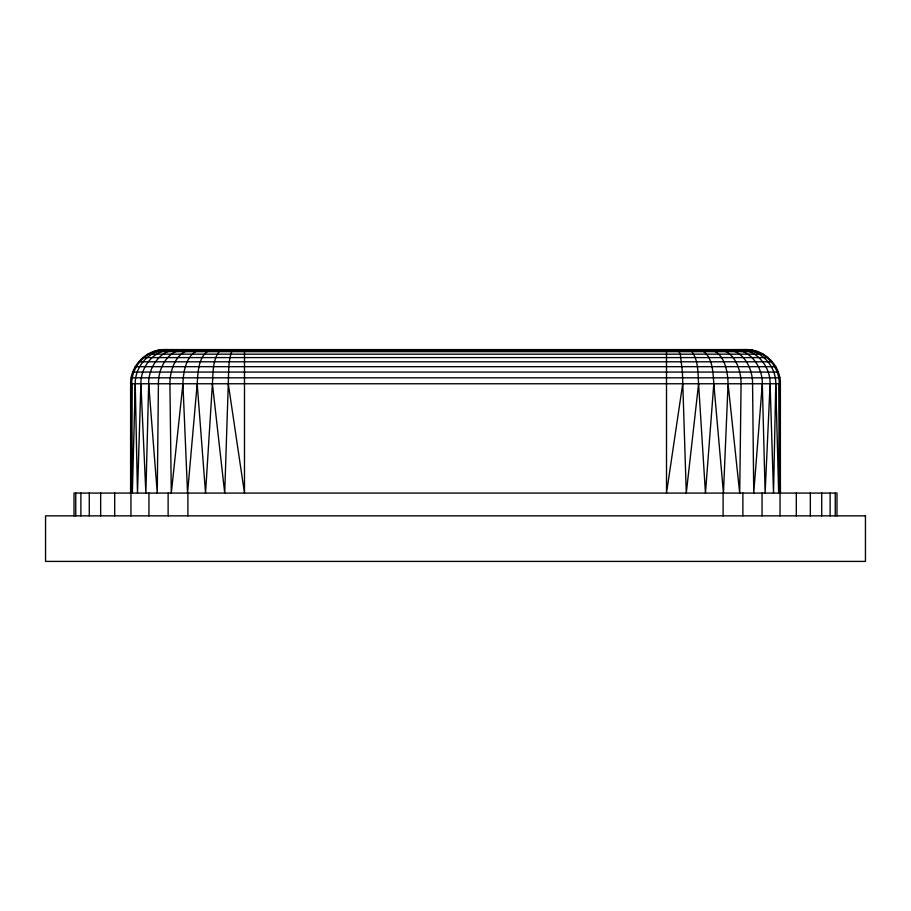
<?xml version="1.0" encoding="UTF-8"?>
<svg xmlns="http://www.w3.org/2000/svg" width="911" height="911" viewBox="0 0 911 911"><rect width="100%" height="100%" fill="white"/><g stroke="black" fill="none" stroke-linecap="round" stroke-linejoin="round"><path stroke-width="1.37" d="M745.414 349.596C763.623 349.3 779.554 365.63 779.224 383.759L778.654 493.079L775.773 383.759C776.138 366.017 761.049 349.368 742.989 349.596M165.586 349.596C147.377 349.3 131.446 365.63 131.776 383.759L130.615 493.079L130.615 383.759C130.296 365.493 146.512 349.277 164.777 349.596L746.223 349.596C764.488 349.277 780.704 365.493 780.385 383.759L780.385 493.079L779.224 383.759M222.033 349.596L220.36 350.12C212.411 359.048 213.174 372.508 212.411 383.759L224.721 493.079L228.285 383.759C228.832 372.576 227.921 360.631 232.305 350.12L233.148 349.596M775.773 383.759L773.519 493.079L770.091 383.759C770.49 366.677 756.802 349.505 739.015 349.596M168.011 349.596C149.951 349.368 134.862 366.017 135.227 383.759L132.346 493.079L131.776 383.759M177.429 349.596C160.04 349.767 148.299 367.566 148.687 383.759L145.874 493.079L140.909 383.759C140.51 366.677 154.198 349.505 171.985 349.596M140.909 383.759L137.481 493.079L135.227 383.759M201.399 349.596C186.436 352.181 183.305 371.096 182.929 383.759L187.552 493.079L197.186 383.759C198.063 372.121 198.154 353.969 211.375 349.596M709.601 349.596C724.564 352.181 727.695 371.096 728.071 383.759L723.448 493.079L713.814 383.759C712.937 372.121 712.846 353.969 699.625 349.596M770.091 383.759L765.126 493.079L762.313 383.759C762.701 367.566 750.96 349.767 733.571 349.596M212.411 383.759L205.544 493.079L197.186 383.759M713.814 383.759L705.456 493.079L698.589 383.759C697.826 372.508 698.589 359.048 690.64 350.12L688.967 349.596M762.313 383.759L753.739 493.079L752.566 383.759C752.85 368.648 743.592 350.234 726.75 349.596M182.929 383.759L171.291 493.079L169.913 383.759C169.89 369.877 176.21 350.986 192.289 349.596M698.589 383.759L686.279 493.079L682.419 372.075L680.289 354.174L677.852 349.596M682.715 383.759L666.51 493.079L666.51 349.596M184.25 349.596C167.408 350.234 158.15 368.648 158.423 383.759L157.261 493.079L148.687 383.759M158.844 350.12L752.156 350.12M153.094 351.657L757.906 351.657M147.696 354.174L763.304 354.174M142.822 357.59L768.178 357.59M138.609 361.804L772.391 361.804M135.192 366.677L775.808 366.677M132.676 372.075L778.324 372.075M131.138 377.826L779.862 377.826M130.615 383.759L780.385 383.759M718.711 349.596C734.79 350.986 741.11 369.877 741.087 383.759L739.709 493.079L728.071 383.759M228.285 383.759L244.49 493.079L244.49 349.596M836.981 515.854L836.981 493.079L74.019 493.079L74.019 515.854M835.25 493.079L835.25 515.854M830.115 493.079L830.115 515.854M821.722 493.079L821.722 515.854M810.334 493.079L810.334 515.854M796.305 493.079L796.305 515.854M780.044 493.079L780.044 515.854M762.052 493.079L762.052 515.854M742.875 493.079L742.875 515.854M723.106 493.079L723.106 515.854M187.894 493.079L187.894 515.854M168.125 493.079L168.125 515.854M148.948 493.079L148.948 515.854M130.956 493.079L130.956 515.854M114.695 493.079L114.695 515.854M100.665 493.079L100.665 515.854M89.278 493.079L89.278 515.854M80.885 493.079L80.885 515.854M75.75 493.079L75.75 515.854M865.45 515.854L45.55 515.854L45.55 561.404L865.45 561.404L865.45 515.854"/></g></svg>
